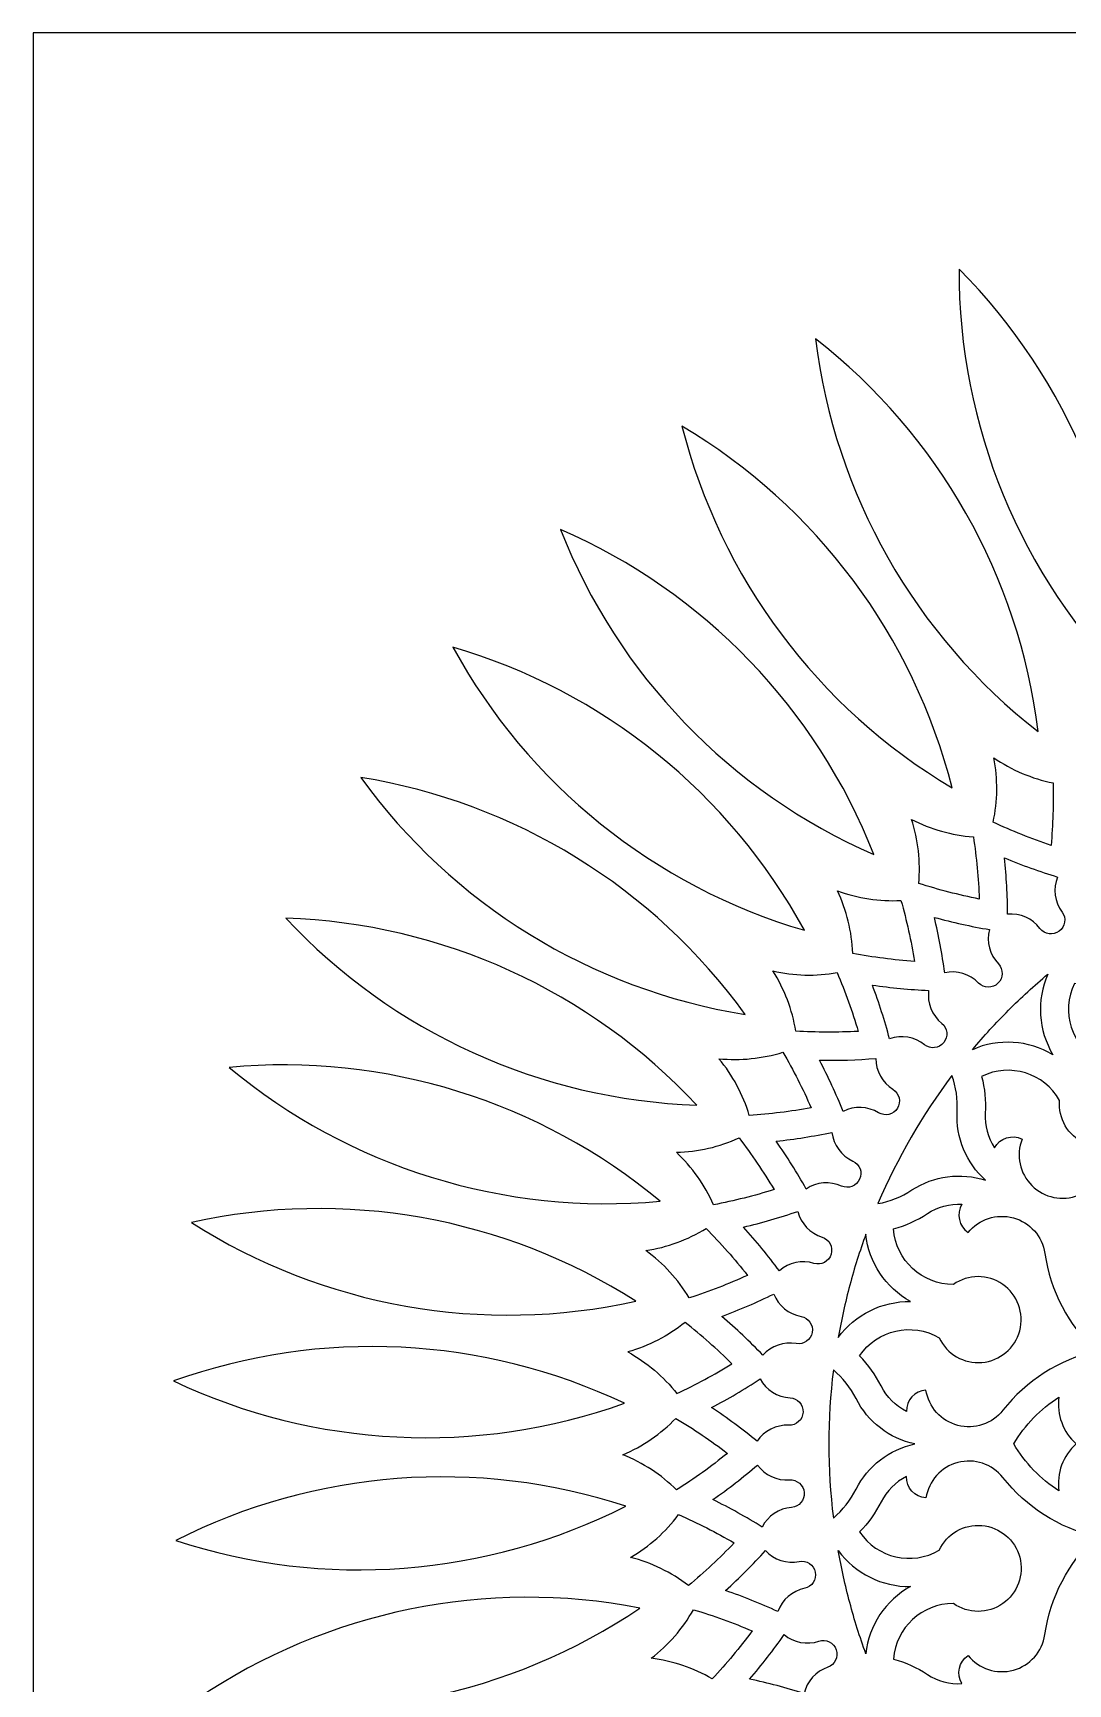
# Model space of a CAD drawing. Extents: x 10744 to 12749, y 6669 to 8676.
# Drawn here: x 10744 to 11481, y 7502 to 8676 of the extents above; entities that cross this region are included whole.
import ezdxf

# ---------------------------------------------------------------- set-up
doc = ezdxf.new("R2010")
doc.units = 0
doc.layers.add('LAYER_01', color=1, linetype='CONTINUOUS')

msp = doc.modelspace()

# ---------------------------------------------------------------- linework, layer by layer
at = {"layer": 'LAYER_01'}
msp.add_lwpolyline([(10744.2, 6669.1), (12749.1, 6669.1), (12749.1, 8676.1), (10744.2, 8676.1)], close=True, dxfattribs=at)
for points in [[(11525.1, 8211.2, 0.199001), (11403, 8508.2, 0.199001)], [(11459.3, 8179.2, 0.199001), (11300.9, 8458.6, 0.199001)], [(11398.1, 8139.2, 0.199001), (11205.9, 8396.5, 0.199001)], [(11342.4, 8091.9, 0.199001), (11119.5, 8323, 0.199001)], [(11293, 8037.9, 0.199001), (11042.9, 8239.3, 0.199001)], [(11427.3, 8114.8, 0.100909), (11427.8, 8160.6, 0.100909), (11469.9, 8142.7, -0.028873), (11468.5, 8098.3, -0.028873)], [(11250.8, 7978.1, 0.199001), (10977.4, 8146.6, 0.199001)], [(11374.4, 8071.3, 0.100909), (11369.2, 8116.8, 0.100909), (11413.2, 8104.3, -0.028873), (11417.4, 8060.1, -0.028873)], [(11437.6, 8049.4, 0.024797), (11435.3, 8089.4, 0.024797), (11473.1, 8075.8, 0.259467), (11476.3, 8050.9, -0.995243), (11460.6, 8039.2, 0.259467)], [(11327.4, 8021.5, 0.100909), (11316.5, 8066, 0.100909), (11361.7, 8059.1, -0.028873), (11371.4, 8015.7, -0.028873)], [(11216.4, 7913.6, 0.199001), (10924.1, 8046.5, 0.199001)], [(11392.8, 8007.7, 0.024797), (11385.5, 8047.1, 0.024797), (11424.7, 8038.4, 0.259467), (11431, 8014, -0.995243), (11416.9, 8000.4, 0.259467)], [(11286.9, 7966.2, 0.100909), (11270.6, 8009, 0.100909), (11316.3, 8007.8, -0.028873), (11331.3, 7966, -0.028873)], [(11353.6, 7960.7, 0.024797), (11341.4, 7998.9, 0.024797), (11381.4, 7995.1, 0.259467), (11390.7, 7971.7, -0.995243), (11378.5, 7956.5, 0.259467)], [(11438.2, 7981, -0.021804), (11466.2, 8006.7, 0.243463), (11469.8, 7949.4, 0.243463), (11412.5, 7953, -0.021804)], [(11566.3, 7852.9, -0.168973), (11569.7, 7931.2, 0.655404), (11529.9, 7971.4, -0.402688), (11536.1, 7991, 0.159346), (11511.5, 7997.6, -0.07715), (11485.2, 8000.1, 0.395706), (11502.3, 7944.7, -2.755711), (11474.6, 7916.9, 0.395706), (11419.1, 7934, -0.07715), (11421.7, 7907.8, 0.159346), (11428.2, 7883.2, -0.402688), (11447.9, 7889.4, 0.655404), (11488, 7849.5, -0.168973)], [(11253.8, 7906.3, 0.100909), (11232.2, 7946.6, 0.100909), (11277.7, 7951.2, -0.028873), (11297.8, 7911.6, -0.028873)], [(11190.4, 7845.2, 0.199001), (10883.7, 7940.4, 0.199001)], [(11320.6, 7909.1, 0.024797), (11303.7, 7945.5, 0.024797), (11343.8, 7946.8, 0.259467), (11356, 7924.8, -0.995243), (11345.8, 7908.1, 0.259467)], [(11398, 7934.7, 0.060588), (11345.3, 7843.5, 0.099926), (11369.5, 7853.2, -0.227654), (11421.9, 7860.1, -0.227654), (11401.7, 7908.9, 0.099926)], [(11294.3, 7853.9, 0.024797), (11273, 7887.9, 0.024797), (11312.6, 7894.2, 0.259467), (11327.5, 7873.8, -0.995243), (11319.4, 7856, 0.259467)], [(11228.4, 7842.7, 0.100909), (11201.9, 7880, 0.100909), (11246.5, 7890.2, -0.028873), (11271.4, 7853.5, -0.028873)], [(11173.1, 7774.1, 0.199001), (10856.9, 7830.1, 0.199001)], [(11275.2, 7795.7, 0.024797), (11249.7, 7826.8, 0.024797), (11288.3, 7838, 0.259467), (11305.6, 7819.7, -0.995243), (11299.8, 7801, 0.259467)], [(11399, 7786, -0.395706), (11356.5, 7825.5, 0.07715), (11380.5, 7836.4, -0.159346), (11405.1, 7843.1, 0.402688), (11409.5, 7822.9, -0.655404), (11464.1, 7808.1, 0.168973), (11500.3, 7738.6, 0.168973), (11434.2, 7696.5, -0.655404), (11379.5, 7710.9, 0.402688), (11365.6, 7695.7, -0.159346), (11347.6, 7713.8, 0.07715), (11332.3, 7735.2, -0.395706), (11388.9, 7748.1, 2.755711)], [(11211.1, 7776.4, 0.100909), (11180.2, 7810.1, 0.100909), (11223.1, 7825.8, -0.028873), (11252.5, 7792.5, -0.028873)], [(11325.3, 7785.5, 0.021804), (11317.1, 7748.3, -0.243463), (11368.5, 7773.9, -0.243463), (11336.7, 7821.7, 0.021804)], [(11263.4, 7735.7, 0.024797), (11234.3, 7763.3, 0.024797), (11271.2, 7779.2, 0.259467), (11290.6, 7763.3, -0.995243), (11287.2, 7744, 0.259467)], [(11208.1, 7759, -0.100909), (11167.4, 7738, -0.100909), (11202.3, 7708.4, 0.028873), (11241.4, 7729.6, 0.028873)], [(11164.9, 7701.5, 0.199001), (10844.2, 7717.4, 0.199001)], [(11259.3, 7674.6, 0.024797), (11227, 7698.4, 0.024797), (11261.5, 7718.8, 0.259467), (11282.8, 7705.4, -0.995243), (11281.9, 7685.9, 0.259467)], [(11313.6, 7725.2, 0.060588), (11313.6, 7619.9, 0.099926), (11329.8, 7640.4, -0.227654), (11371.6, 7672.6, -0.227654), (11329.8, 7704.8, 0.099926)], [(11486.3, 7672.6, 0.246903), (11474, 7639.2, -0.117913), (11442, 7672.6, -0.117913), (11474, 7705.9, 0.246903)], [(11202.1, 7639.9, 0.100909), (11163.8, 7664.9, 0.100909), (11201.5, 7690.8, -0.028873), (11238.2, 7665.9, -0.028873)], [(11262.9, 7613.5, 0.024797), (11227.9, 7633, 0.024797), (11259.6, 7657.6, 0.259467), (11282.4, 7647, -0.995243), (11283.9, 7627.5, 0.259467)], [(11500.3, 7606.6, -0.168973), (11434.2, 7648.7, 0.655404), (11379.5, 7634.2, -0.402688), (11365.6, 7649.4, 0.159346), (11347.6, 7631.4, -0.07715), (11332.3, 7610, 0.395706), (11388.9, 7597, -2.755711), (11399, 7559.1, 0.395706), (11356.5, 7519.6, -0.07715), (11380.5, 7508.7, 0.159346), (11405.1, 7502.1, -0.402688), (11409.5, 7522.2, 0.655404), (11464.1, 7537, -0.168973)], [(11165.9, 7628.3, 0.199001), (10845.7, 7603.9, 0.199001)], [(11210.5, 7571.9, 0.100909), (11169.3, 7591.9, 0.100909), (11203.5, 7622.3, -0.028873), (11243, 7602.2, -0.028873)], [(11274.1, 7553.4, 0.024797), (11236.9, 7568.3, 0.024797), (11265.3, 7596.7, 0.259467), (11289.3, 7589, -0.995243), (11293.2, 7569.9, 0.259467)], [(11325.3, 7559.7, -0.021804), (11317.1, 7596.8, 0.243463), (11368.5, 7571.2, 0.243463), (11336.7, 7523.4, -0.021804)], [(11176, 7555.9, 0.199001), (10861.4, 7491.5, 0.199001)], [(11227.4, 7505.5, 0.100909), (11184, 7520.2, 0.100909), (11214.1, 7554.7, -0.028873), (11255.8, 7539.6, -0.028873)], [(11292.8, 7495.1, 0.024797), (11254, 7505.3, 0.024797), (11278.6, 7537, 0.259467), (11303.3, 7532.3, -0.995243), (11309.6, 7513.8, 0.259467)]]:
    msp.add_lwpolyline(points, format="xyb", close=True, dxfattribs=at)

doc.saveas('drawing.dxf')
